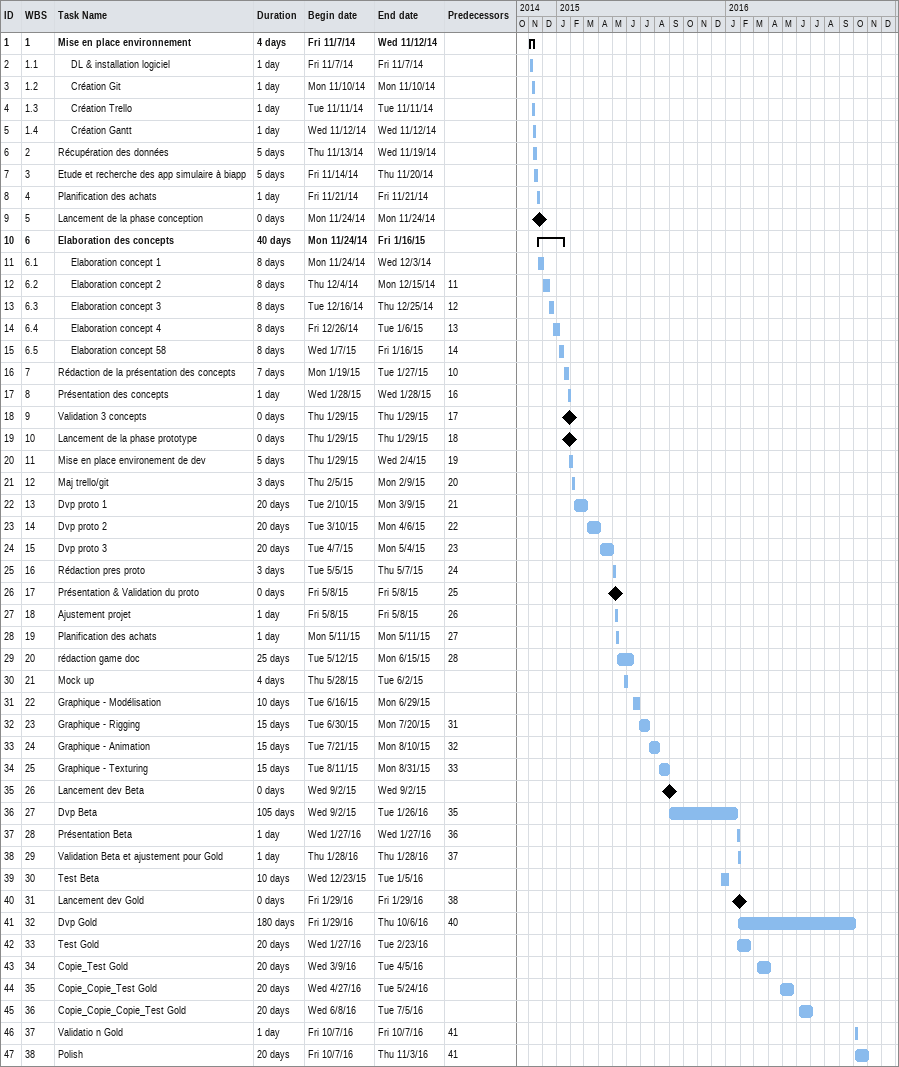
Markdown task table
| ID | WBS | Task | Duration | Start | Finish | Predecessors |
|---|---|---|---|---|---|---|
| 1 | 1 | **Mise en place environnement** | 4d | 2014-11-07 | 2014-11-12 |  |
| 2 | 1.1 | DL & installation logiciel | 1d | 2014-11-07 | 2014-11-07 |  |
| 3 | 1.2 | Création Git | 1d | 2014-11-10 | 2014-11-10 |  |
| 4 | 1.3 | Création Trello | 1d | 2014-11-11 | 2014-11-11 |  |
| 5 | 1.4 | Création Gantt | 1d | 2014-11-12 | 2014-11-12 |  |
| 6 | 2 | Récupération des données | 5d | 2014-11-13 | 2014-11-19 |  |
| 7 | 3 | Etude et recherche des app simulaire à biapp | 5d | 2014-11-14 | 2014-11-20 |  |
| 8 | 4 | Planification des achats | 1d | 2014-11-21 | 2014-11-21 |  |
| 9 | 5 | Lancement de la phase conception | 0d | 2014-11-24 | 2014-11-24 |  |
| 10 | 6 | **Elaboration des concepts** | 40d | 2014-11-24 | 2015-01-16 |  |
| 11 | 6.1 | Elaboration concept 1 | 8d | 2014-11-24 | 2014-12-03 |  |
| 12 | 6.2 | Elaboration concept 2 | 8d | 2014-12-04 | 2014-12-15 | 11 |
| 13 | 6.3 | Elaboration concept 3 | 8d | 2014-12-16 | 2014-12-25 | 12 |
| 14 | 6.4 | Elaboration concept 4 | 8d | 2014-12-26 | 2015-01-06 | 13 |
| 15 | 6.5 | Elaboration concept 58 | 8d | 2015-01-07 | 2015-01-16 | 14 |
| 16 | 7 | Rédaction de la présentation des concepts | 7d | 2015-01-19 | 2015-01-27 | 10 |
| 17 | 8 | Présentation des concepts | 1d | 2015-01-28 | 2015-01-28 | 16 |
| 18 | 9 | Validation 3 concepts | 0d | 2015-01-29 | 2015-01-29 | 17 |
| 19 | 10 | Lancement de la phase prototype | 0d | 2015-01-29 | 2015-01-29 | 18 |
| 20 | 11 | Mise en place environement de dev | 5d | 2015-01-29 | 2015-02-04 | 19 |
| 21 | 12 | Maj trello/git | 3d | 2015-02-05 | 2015-02-09 | 20 |
| 22 | 13 | Dvp proto 1 | 20d | 2015-02-10 | 2015-03-09 | 21 |
| 23 | 14 | Dvp proto 2 | 20d | 2015-03-10 | 2015-04-06 | 22 |
| 24 | 15 | Dvp proto 3 | 20d | 2015-04-07 | 2015-05-04 | 23 |
| 25 | 16 | Rédaction pres proto | 3d | 2015-05-05 | 2015-05-07 | 24 |
| 26 | 17 | Présentation & Validation du proto | 0d | 2015-05-08 | 2015-05-08 | 25 |
| 27 | 18 | Ajustement projet | 1d | 2015-05-08 | 2015-05-08 | 26 |
| 28 | 19 | Planification des achats | 1d | 2015-05-11 | 2015-05-11 | 27 |
| 29 | 20 | rédaction game doc | 25d | 2015-05-12 | 2015-06-15 | 28 |
| 30 | 21 | Mock up | 4d | 2015-05-28 | 2015-06-02 |  |
| 31 | 22 | Graphique - Modélisation | 10d | 2015-06-16 | 2015-06-29 |  |
| 32 | 23 | Graphique - Rigging | 15d | 2015-06-30 | 2015-07-20 | 31 |
| 33 | 24 | Graphique - Animation | 15d | 2015-07-21 | 2015-08-10 | 32 |
| 34 | 25 | Graphique - Texturing | 15d | 2015-08-11 | 2015-08-31 | 33 |
| 35 | 26 | Lancement dev Beta | 0d | 2015-09-02 | 2015-09-02 |  |
| 36 | 27 | Dvp Beta | 105d | 2015-09-02 | 2016-01-26 | 35 |
| 37 | 28 | Présentation Beta | 1d | 2016-01-27 | 2016-01-27 | 36 |
| 38 | 29 | Validation Beta et ajustement pour Gold | 1d | 2016-01-28 | 2016-01-28 | 37 |
| 39 | 30 | Test Beta | 10d | 2015-12-23 | 2016-01-05 |  |
| 40 | 31 | Lancement dev Gold | 0d | 2016-01-29 | 2016-01-29 | 38 |
| 41 | 32 | Dvp Gold | 180d | 2016-01-29 | 2016-10-06 | 40 |
| 42 | 33 | Test Gold | 20d | 2016-01-27 | 2016-02-23 |  |
| 43 | 34 | Copie_Test Gold | 20d | 2016-03-09 | 2016-04-05 |  |
| 44 | 35 | Copie_Copie_Test Gold | 20d | 2016-04-27 | 2016-05-24 |  |
| 45 | 36 | Copie_Copie_Copie_Test Gold | 20d | 2016-06-08 | 2016-07-05 |  |
| 46 | 37 | Validatio n Gold | 1d | 2016-10-07 | 2016-10-07 | 41 |
| 47 | 38 | Polish | 20d | 2016-10-07 | 2016-11-03 | 41 |
